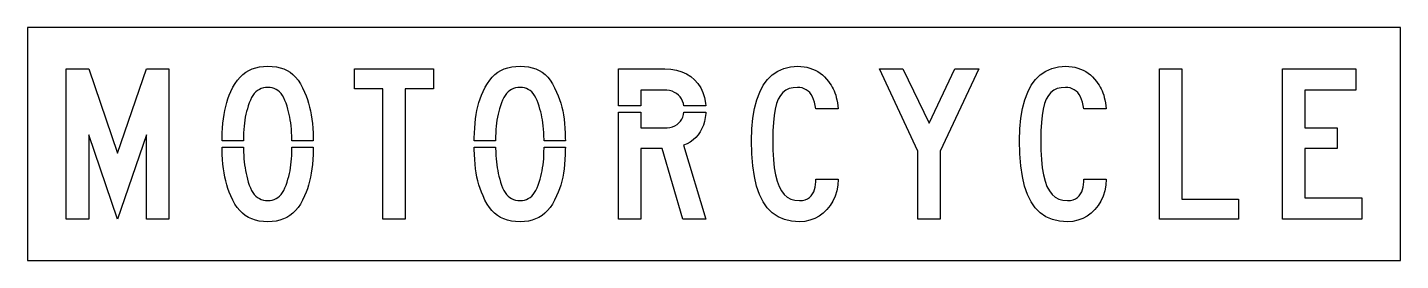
# Model space of a CAD drawing. Extents: x 0 to 106, y 0 to 18.
import ezdxf

# ---------------------------------------------------------------- set-up
doc = ezdxf.new("R2010")
doc.units = 0
doc.layers.add('CUT', color=7, linetype='Continuous')
doc.layers.add('OUTSIDE', color=1, linetype='Continuous')

msp = doc.modelspace()

# ---------------------------------------------------------------- linework, layer by layer
at = {"layer": 'CUT'}
for points in [[(20.352, 10.4006), (20.3232, 10.6325), (20.2884, 10.8539), (20.2488, 11.0696), (20.2044, 11.2806), (20.154, 11.4881), (20.0988, 11.6968), (20.0388, 11.909), (19.9608, 12.1513), (19.8768, 12.3704), (19.7844, 12.5664), (19.6848, 12.7403), (19.5768, 12.8922), (19.4592, 13.022), (19.3344, 13.131), (19.2, 13.2191), (19.056, 13.2875), (18.9024, 13.3351), (18.738, 13.3641), (18.5652, 13.3733), (18.3816, 13.3641), (18.21, 13.3351), (18.0492, 13.2875), (17.9004, 13.2214), (17.7612, 13.1345), (17.6328, 13.0278), (17.514, 12.9003), (17.4048, 12.753), (17.304, 12.5838), (17.2104, 12.3936), (17.1264, 12.1826), (17.0484, 11.9496), (16.98, 11.7281), (16.9188, 11.509), (16.866, 11.291), (16.8192, 11.0707), (16.7808, 10.847), (16.7484, 10.6174), (16.7232, 10.3786), (16.7028, 10.1293), (16.6884, 9.8672), (16.6776, 9.589), (16.6716, 9.2945), (16.6715, 9.251), (15.0296, 9.251), (15.0312, 9.4464), (15.0432, 9.8499), (15.0624, 10.2336), (15.09, 10.5977), (15.1284, 10.9455), (15.1752, 11.2783), (15.2328, 11.5971), (15.3024, 11.9043), (15.3828, 12.2012), (15.4764, 12.4899), (15.582, 12.7716), (15.702, 13.0475), (15.864, 13.3768), (16.0368, 13.6725), (16.2204, 13.9368), (16.416, 14.1687), (16.6248, 14.3704), (16.8492, 14.5432), (17.0892, 14.6858), (17.3448, 14.8017), (17.6196, 14.8899), (17.9136, 14.9525), (18.2292, 14.9884), (18.5652, 15), (18.9012, 14.9884), (19.2156, 14.9513), (19.5084, 14.8887), (19.7832, 14.8006), (20.0376, 14.6835), (20.2752, 14.5374), (20.496, 14.3623), (20.7012, 14.1571), (20.892, 13.9194), (21.0684, 13.6493), (21.2328, 13.3455), (21.3864, 13.007), (21.5052, 12.7229), (21.6108, 12.4377), (21.7044, 12.1501), (21.7848, 11.8557), (21.8544, 11.5542), (21.912, 11.2423), (21.96, 10.9177), (21.9972, 10.578), (22.0248, 10.2209), (22.0452, 9.8441), (22.056, 9.4441), (22.0577, 9.251), (20.4154, 9.251), (20.4144, 9.3339), (20.4072, 9.6272), (20.394, 9.9009), (20.3748, 10.1583)], [(39.8185, 10.4006), (39.7897, 10.6325), (39.7549, 10.8539), (39.7153, 11.0696), (39.6709, 11.2806), (39.6205, 11.4881), (39.5653, 11.6968), (39.5053, 11.909), (39.4273, 12.1513), (39.3433, 12.3704), (39.2509, 12.5664), (39.1513, 12.7403), (39.0433, 12.8922), (38.9257, 13.022), (38.8009, 13.131), (38.6665, 13.2191), (38.5225, 13.2875), (38.3689, 13.3351), (38.2045, 13.3641), (38.0317, 13.3733), (37.8481, 13.3641), (37.6765, 13.3351), (37.5157, 13.2875), (37.3669, 13.2214), (37.2277, 13.1345), (37.0993, 13.0278), (36.9805, 12.9003), (36.8713, 12.753), (36.7705, 12.5838), (36.6769, 12.3936), (36.5929, 12.1826), (36.5149, 11.9496), (36.4465, 11.7281), (36.3853, 11.509), (36.3325, 11.291), (36.2857, 11.0707), (36.2473, 10.847), (36.2149, 10.6174), (36.1897, 10.3786), (36.1693, 10.1293), (36.1549, 9.8672), (36.1441, 9.589), (36.1381, 9.2945), (36.138, 9.251), (34.4961, 9.251), (34.4977, 9.4464), (34.5097, 9.8499), (34.5289, 10.2336), (34.5565, 10.5977), (34.5949, 10.9455), (34.6417, 11.2783), (34.6993, 11.5971), (34.7689, 11.9043), (34.8493, 12.2012), (34.9429, 12.4899), (35.0485, 12.7716), (35.1685, 13.0475), (35.3305, 13.3768), (35.5033, 13.6725), (35.6869, 13.9368), (35.8825, 14.1687), (36.0913, 14.3704), (36.3157, 14.5432), (36.5557, 14.6858), (36.8113, 14.8017), (37.0861, 14.8899), (37.3801, 14.9525), (37.6957, 14.9884), (38.0317, 15), (38.3677, 14.9884), (38.6821, 14.9513), (38.9749, 14.8887), (39.2497, 14.8006), (39.5041, 14.6835), (39.7417, 14.5374), (39.9625, 14.3623), (40.1677, 14.1571), (40.3585, 13.9194), (40.5349, 13.6493), (40.6993, 13.3455), (40.8529, 13.007), (40.9717, 12.7229), (41.0773, 12.4377), (41.1709, 12.1501), (41.2513, 11.8557), (41.3209, 11.5542), (41.3785, 11.2423), (41.4265, 10.9177), (41.4637, 10.578), (41.4913, 10.2209), (41.5117, 9.8441), (41.5225, 9.4441), (41.5242, 9.251), (39.8819, 9.251), (39.8809, 9.3339), (39.8737, 9.6272), (39.8605, 9.9009), (39.8413, 10.1583)], [(60.5978, 12.6441), (60.4994, 12.8168), (60.3878, 12.9664), (60.2618, 13.0916), (60.1238, 13.1936), (59.9726, 13.2725), (59.807, 13.3293), (59.627, 13.3617), (59.435, 13.3733), (59.105, 13.3501), (58.8122, 13.2806), (58.5518, 13.1612), (58.3262, 12.9872), (58.1306, 12.7577), (57.9662, 12.4678), (57.8306, 12.1154), (57.7226, 11.698), (57.641, 11.211), (57.5834, 10.6522), (57.551, 10.018), (57.5402, 9.3049), (57.5522, 8.5119), (57.5906, 7.8), (57.6554, 7.167), (57.7478, 6.6093), (57.8678, 6.127), (58.019, 5.7154), (58.2002, 5.3733), (58.4126, 5.0986), (58.6586, 4.8887), (58.9382, 4.7414), (59.2526, 4.6557), (59.603, 4.6267), (59.8406, 4.6429), (60.047, 4.6904), (60.227, 4.767), (60.3794, 4.869), (60.5078, 4.9942), (60.6134, 5.1403), (60.6986, 5.3038), (60.7634, 5.4823), (60.8114, 5.6736), (60.8426, 5.8742), (60.8606, 6.0829), (60.8666, 6.2951), (62.5922, 6.2951), (62.5574, 5.8278), (62.4734, 5.3872), (62.345, 4.9733), (62.1734, 4.5907), (61.9622, 4.2417), (61.7138, 3.9299), (61.4306, 3.6586), (61.1174, 3.429), (60.7742, 3.2458), (60.4058, 3.1113), (60.0146, 3.0278), (59.603, 3), (58.991, 3.0417), (58.4366, 3.167), (57.941, 3.378), (57.5006, 3.6748), (57.1166, 4.0586), (56.7878, 4.5304), (56.5106, 5.0904), (56.2874, 5.742), (56.1158, 6.4829), (55.9934, 7.3177), (55.9214, 8.2441), (55.8974, 9.2643), (55.9226, 10.1641), (55.9994, 10.9884), (56.1254, 11.7397), (56.3018, 12.4145), (56.5274, 13.0139), (56.8034, 13.5357), (57.1274, 13.9797), (57.5006, 14.3449), (57.923, 14.6301), (58.3934, 14.8354), (58.9106, 14.9594), (59.477, 15), (59.7158, 14.9919), (59.9498, 14.9664), (60.1766, 14.9246), (60.3962, 14.8667), (60.6098, 14.7913), (60.8138, 14.7009), (61.0094, 14.593), (61.1954, 14.4701), (61.3718, 14.331), (61.5374, 14.1768), (61.6922, 14.0064), (61.835, 13.8209), (61.9442, 13.6794), (62.0426, 13.5403), (62.1302, 13.3988), (62.2094, 13.2539), (62.2778, 13.1043), (62.3402, 12.9467), (62.3942, 12.7774), (62.4422, 12.5977), (62.4854, 12.4017), (62.525, 12.1896), (62.5598, 11.9577), (62.5922, 11.7049), (60.8666, 11.7049), (60.8174, 11.9774), (60.7574, 12.2243), (60.6842, 12.447)], [(81.2859, 12.6441), (81.1875, 12.8168), (81.0759, 12.9664), (80.9499, 13.0916), (80.8119, 13.1936), (80.6607, 13.2725), (80.4951, 13.3293), (80.3151, 13.3617), (80.1231, 13.3733), (79.7931, 13.3501), (79.5003, 13.2806), (79.2399, 13.1612), (79.0143, 12.9872), (78.8187, 12.7577), (78.6543, 12.4678), (78.5187, 12.1154), (78.4107, 11.698), (78.3291, 11.211), (78.2715, 10.6522), (78.2391, 10.018), (78.2283, 9.3049), (78.2403, 8.5119), (78.2787, 7.8), (78.3435, 7.167), (78.4359, 6.6093), (78.5559, 6.127), (78.7071, 5.7154), (78.8883, 5.3733), (79.1007, 5.0986), (79.3467, 4.8887), (79.6263, 4.7414), (79.9407, 4.6557), (80.2911, 4.6267), (80.5287, 4.6429), (80.7351, 4.6904), (80.9151, 4.767), (81.0675, 4.869), (81.1959, 4.9942), (81.3015, 5.1403), (81.3867, 5.3038), (81.4515, 5.4823), (81.4995, 5.6736), (81.5307, 5.8742), (81.5487, 6.0829), (81.5547, 6.2951), (83.2803, 6.2951), (83.2455, 5.8278), (83.1615, 5.3872), (83.0331, 4.9733), (82.8615, 4.5907), (82.6503, 4.2417), (82.4019, 3.9299), (82.1187, 3.6586), (81.8055, 3.429), (81.4623, 3.2458), (81.0939, 3.1113), (80.7027, 3.0278), (80.2911, 3), (79.6791, 3.0417), (79.1247, 3.167), (78.6291, 3.378), (78.1887, 3.6748), (77.8047, 4.0586), (77.4759, 4.5304), (77.1987, 5.0904), (76.9755, 5.742), (76.8039, 6.4829), (76.6815, 7.3177), (76.6095, 8.2441), (76.5855, 9.2643), (76.6107, 10.1641), (76.6875, 10.9884), (76.8135, 11.7397), (76.9899, 12.4145), (77.2155, 13.0139), (77.4915, 13.5357), (77.8155, 13.9797), (78.1887, 14.3449), (78.6111, 14.6301), (79.0815, 14.8354), (79.5987, 14.9594), (80.1651, 15), (80.4039, 14.9919), (80.6379, 14.9664), (80.8647, 14.9246), (81.0843, 14.8667), (81.2979, 14.7913), (81.5019, 14.7009), (81.6975, 14.593), (81.8835, 14.4701), (82.0599, 14.331), (82.2255, 14.1768), (82.3803, 14.0064), (82.5231, 13.8209), (82.6323, 13.6794), (82.7307, 13.5403), (82.8183, 13.3988), (82.8975, 13.2539), (82.9659, 13.1043), (83.0283, 12.9467), (83.0823, 12.7774), (83.1303, 12.5977), (83.1735, 12.4017), (83.2131, 12.1896), (83.2479, 11.9577), (83.2803, 11.7049), (81.5547, 11.7049), (81.5055, 11.9774), (81.4455, 12.2243), (81.3723, 12.447)], [(4.7256, 3.2029), (3, 3.2029), (3, 14.7971), (4.7256, 14.7971), (6.9576, 8.2881), (9.1896, 14.7971), (10.9152, 14.7971), (10.9152, 3.2029), (9.1896, 3.2029), (9.1896, 9.7119), (6.9576, 3.2029), (4.7256, 9.7119)], [(27.4345, 13.2516), (25.2457, 13.2516), (25.2457, 14.7971), (31.3513, 14.7971), (31.3513, 13.2516), (29.1613, 13.2516), (29.1613, 3.2029), (27.4345, 3.2029)], [(50.3858, 12.6371), (50.2598, 12.7728), (50.1134, 12.891), (49.949, 12.9896), (49.7678, 13.0672), (49.5698, 13.1241), (49.3586, 13.1577), (49.133, 13.1693), (47.3642, 13.1693), (47.3642, 11.9559), (45.6386, 11.9559), (45.6386, 14.7971), (49.217, 14.7971), (49.6778, 14.7716), (50.1086, 14.6986), (50.5094, 14.5768), (50.8778, 14.411), (51.2114, 14.2023), (51.5066, 13.953), (51.7634, 13.6643), (51.977, 13.3386), (52.1486, 12.978), (52.2722, 12.5838), (52.349, 12.1594), (52.3608, 11.9559), (50.6711, 11.9559), (50.6402, 12.1246), (50.5778, 12.3113), (50.4926, 12.4829)], [(65.7795, 14.7971), (67.5903, 14.7971), (69.6111, 10.607), (71.5899, 14.7971), (73.4427, 14.7971), (70.4535, 8.4504), (70.4535, 3.2029), (68.7267, 3.2029), (68.7267, 8.4504)], [(93.4984, 4.7484), (93.4984, 3.2029), (87.394, 3.2029), (87.394, 14.7971), (89.1196, 14.7971), (89.1196, 4.7484)], [(98.6212, 13.1693), (98.6212, 10.2406), (101.1052, 10.2406), (101.1052, 8.6545), (98.6212, 8.6545), (98.6212, 4.8307), (103, 4.8307), (103, 3.2029), (96.8956, 3.2029), (96.8956, 14.7971), (102.5368, 14.7971), (102.5368, 13.1693)], [(47.3642, 10.2406), (49.133, 10.2406), (49.3754, 10.2522), (49.5998, 10.2846), (49.8026, 10.338), (49.9862, 10.4122), (50.1494, 10.5072), (50.291, 10.622), (50.4122, 10.7565), (50.5118, 10.9096), (50.5898, 11.0823), (50.6462, 11.2725), (50.6756, 11.4539), (52.3665, 11.4539), (52.3634, 11.3675), (52.3262, 11.0452), (52.265, 10.7403), (52.1798, 10.4528), (52.0706, 10.1849), (51.9386, 9.9357), (51.7814, 9.7072), (51.6014, 9.4997), (51.3986, 9.3142), (51.1718, 9.1519), (50.921, 9.0128), (50.6486, 8.898), (52.3754, 3.2029), (50.6066, 3.2029), (49.007, 8.6545), (47.3642, 8.6545), (47.3642, 3.2029), (45.6386, 3.2029), (45.6386, 11.4539), (47.3642, 11.4539)], [(21.8544, 6.4307), (21.7848, 6.127), (21.7044, 5.8336), (21.6108, 5.5484), (21.5052, 5.269), (21.3864, 4.993), (21.2328, 4.6626), (21.066, 4.3646), (20.886, 4.098), (20.6916, 3.8614), (20.4828, 3.6551), (20.2596, 3.4777), (20.0196, 3.3293), (19.764, 3.2087), (19.4916, 3.1159), (19.2012, 3.051), (18.8916, 3.0128), (18.5652, 3), (18.2184, 3.0128), (17.8968, 3.051), (17.5968, 3.1159), (17.3172, 3.2087), (17.058, 3.3293), (16.818, 3.4777), (16.5948, 3.6551), (16.3872, 3.8614), (16.1964, 4.098), (16.0188, 4.3646), (15.8544, 4.6626), (15.702, 4.993), (15.582, 5.2771), (15.4764, 5.5623), (15.3828, 5.851), (15.3024, 6.1455), (15.2328, 6.4481), (15.1752, 6.7623), (15.1284, 7.0904), (15.09, 7.4336), (15.0624, 7.7965), (15.0432, 8.1791), (15.0312, 8.5872), (15.0299, 8.749), (16.6723, 8.749), (16.6728, 8.6754), (16.68, 8.3901), (16.6932, 8.1212), (16.7124, 7.8672), (16.7364, 7.6261), (16.7652, 7.393), (16.7988, 7.167), (16.8384, 6.9455), (16.8828, 6.7252), (16.9332, 6.5049), (16.9884, 6.2812), (17.0484, 6.0504), (17.1264, 5.8174), (17.2104, 5.6064), (17.304, 5.4162), (17.4048, 5.247), (17.514, 5.0997), (17.6328, 4.9722), (17.7612, 4.8655), (17.9004, 4.7786), (18.0492, 4.7125), (18.21, 4.6649), (18.3816, 4.6359), (18.5652, 4.6267), (18.738, 4.6359), (18.9024, 4.6649), (19.056, 4.7125), (19.2, 4.7786), (19.3344, 4.8655), (19.4592, 4.9722), (19.5768, 5.0997), (19.6848, 5.247), (19.7844, 5.4162), (19.8768, 5.6064), (19.9608, 5.8174), (20.0388, 6.0504), (20.1084, 6.28), (20.1684, 6.5026), (20.2224, 6.7206), (20.268, 6.9386), (20.3064, 7.1577), (20.3388, 7.3826), (20.364, 7.6168), (20.3844, 7.8614), (20.4, 8.1212), (20.4096, 8.3994), (20.4156, 8.6974), (20.416, 8.749), (22.0574, 8.749), (22.056, 8.5861), (22.0452, 8.1768), (22.0248, 7.7907), (21.9972, 7.4243), (21.96, 7.0777), (21.912, 6.7472)], [(41.2513, 6.127), (41.1709, 5.8336), (41.0773, 5.5484), (40.9717, 5.269), (40.8529, 4.993), (40.6993, 4.6626), (40.5325, 4.3646), (40.3525, 4.098), (40.1581, 3.8614), (39.9493, 3.6551), (39.7261, 3.4777), (39.4861, 3.3293), (39.2305, 3.2087), (38.9581, 3.1159), (38.6677, 3.051), (38.3581, 3.0128), (38.0317, 3), (37.6849, 3.0128), (37.3633, 3.051), (37.0633, 3.1159), (36.7837, 3.2087), (36.5245, 3.3293), (36.2845, 3.4777), (36.0613, 3.6551), (35.8537, 3.8614), (35.6629, 4.098), (35.4853, 4.3646), (35.3209, 4.6626), (35.1685, 4.993), (35.0485, 5.2771), (34.9429, 5.5623), (34.8493, 5.851), (34.7689, 6.1455), (34.6993, 6.4481), (34.6417, 6.7623), (34.5949, 7.0904), (34.5565, 7.4336), (34.5289, 7.7965), (34.5097, 8.1791), (34.4977, 8.5872), (34.4964, 8.749), (36.1388, 8.749), (36.1393, 8.6754), (36.1465, 8.3901), (36.1597, 8.1212), (36.1789, 7.8672), (36.2029, 7.6261), (36.2317, 7.393), (36.2653, 7.167), (36.3049, 6.9455), (36.3493, 6.7252), (36.3997, 6.5049), (36.4549, 6.2812), (36.5149, 6.0504), (36.5929, 5.8174), (36.6769, 5.6064), (36.7705, 5.4162), (36.8713, 5.247), (36.9805, 5.0997), (37.0993, 4.9722), (37.2277, 4.8655), (37.3669, 4.7786), (37.5157, 4.7125), (37.6765, 4.6649), (37.8481, 4.6359), (38.0317, 4.6267), (38.2045, 4.6359), (38.3689, 4.6649), (38.5225, 4.7125), (38.6665, 4.7786), (38.8009, 4.8655), (38.9257, 4.9722), (39.0433, 5.0997), (39.1513, 5.247), (39.2509, 5.4162), (39.3433, 5.6064), (39.4273, 5.8174), (39.5053, 6.0504), (39.5749, 6.28), (39.6349, 6.5026), (39.6889, 6.7206), (39.7345, 6.9386), (39.7729, 7.1577), (39.8053, 7.3826), (39.8305, 7.6168), (39.8509, 7.8614), (39.8665, 8.1212), (39.8761, 8.3994), (39.8821, 8.6974), (39.8825, 8.749), (41.5239, 8.749), (41.5225, 8.5861), (41.5117, 8.1768), (41.4913, 7.7907), (41.4637, 7.4243), (41.4265, 7.0777), (41.3785, 6.7472), (41.3209, 6.4307)]]:
    msp.add_lwpolyline(points, close=True, dxfattribs=at)
at = {"layer": 'OUTSIDE'}
msp.add_lwpolyline([(0, 0), (106, 0), (106, 18), (0, 18)], close=True, dxfattribs=at)

doc.saveas('drawing.dxf')
